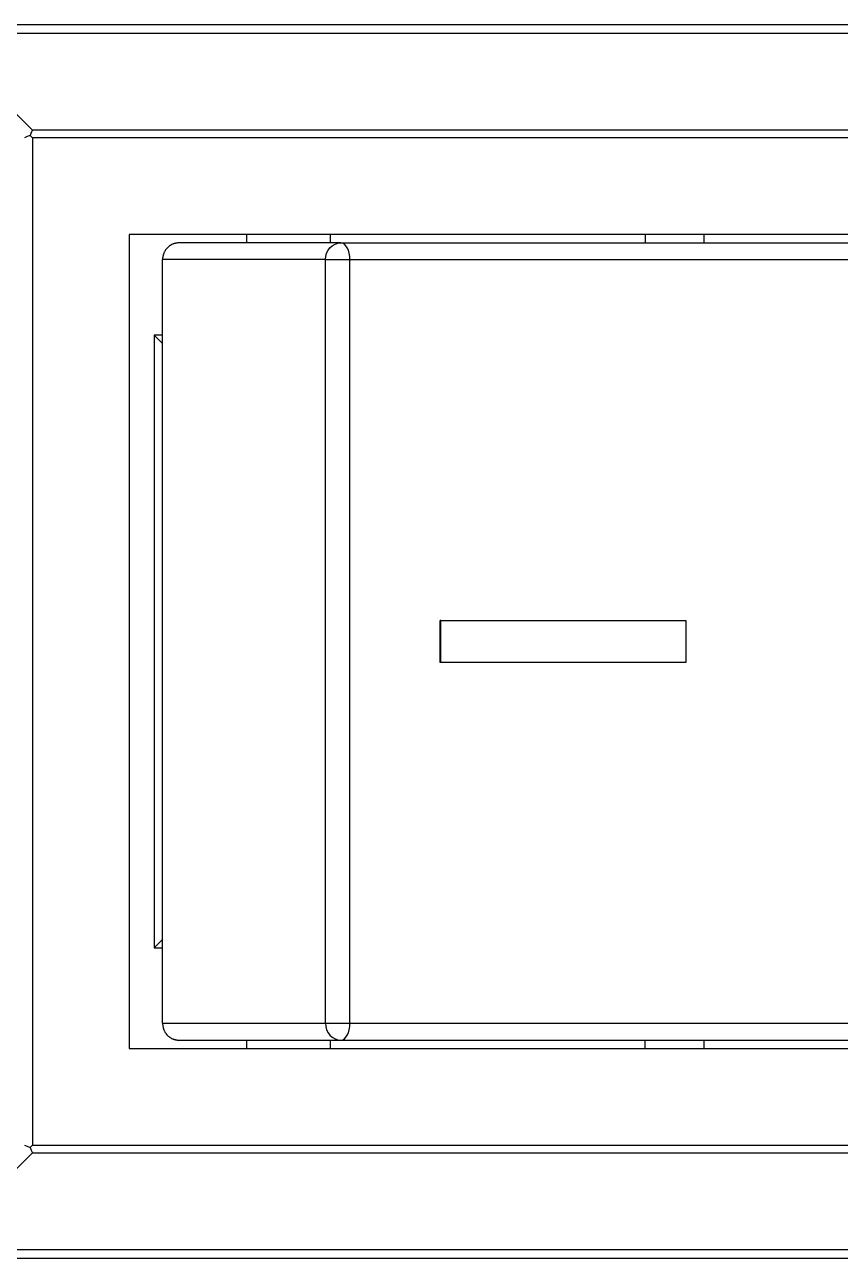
# Model space of a CAD drawing. Extents: x 2.69 to 8.09, y 2.38 to 7.06.
# Drawn here: x 3.104 to 3.1997, y 6.3112 to 6.4559 of the extents above; entities that cross this region are included whole.
import ezdxf

# ---------------------------------------------------------------- set-up
doc = ezdxf.new("R2010")
doc.units = 0
doc.header["$LTSCALE"] = 0.5
doc.layers.add('TANGENT_LINES', color=7, linetype='CONTINUOUS')
doc.layers.add('VISIBLE', color=7, linetype='CONTINUOUS')

msp = doc.modelspace()

# ---------------------------------------------------------------- linework, layer by layer
at = {"layer": 'TANGENT_LINES'}
for p, q in [((3.09361, 6.45483), (3.10493, 6.44351)), ((3.29341, 6.45483), (3.09361, 6.45483)), ((3.28209, 6.44351), (3.10493, 6.44351)), ((3.28209, 6.44259), (3.10493, 6.44259)), ((3.10493, 6.44259), (3.10493, 6.32448)), ((3.13928, 6.33875), (3.13928, 6.42832)), ((3.13928, 6.42832), (3.14215, 6.42832)), ((3.14215, 6.33875), (3.14215, 6.42832)), ((3.14215, 6.42832), (3.26733, 6.42832)), ((3.12018, 6.33875), (3.13928, 6.33875)), ((3.13928, 6.33875), (3.14215, 6.33875)), ((3.10493, 6.32448), (3.28209, 6.32448)), ((3.10493, 6.32355), (3.28209, 6.32355)), ((3.09361, 6.31223), (3.29341, 6.31223))]:
    msp.add_line(p, q, dxfattribs=at)
for points in [[(3.13928, 6.42832), (3.13932, 6.4287), (3.13942, 6.42907), (3.13959, 6.42941), (3.13982, 6.42971), (3.14009, 6.42995), (3.14041, 6.43013), (3.14075, 6.43025), (3.14111, 6.43028)], [(3.14215, 6.42832), (3.14213, 6.4287), (3.14207, 6.42907), (3.14198, 6.42941), (3.14185, 6.42971), (3.14169, 6.42995), (3.14151, 6.43013), (3.14131, 6.43025), (3.14111, 6.43028)], [(3.13928, 6.33875), (3.13932, 6.33836), (3.13942, 6.338), (3.13959, 6.33765), (3.13982, 6.33736), (3.14009, 6.33711), (3.14041, 6.33693), (3.14075, 6.33682), (3.14111, 6.33678)], [(3.14111, 6.33678), (3.14131, 6.33682), (3.14151, 6.33693), (3.14169, 6.33711), (3.14185, 6.33736), (3.14198, 6.33765), (3.14207, 6.338), (3.14213, 6.33836), (3.14215, 6.33875)]]:
    msp.add_lwpolyline(points, dxfattribs=at)
at = {"layer": 'VISIBLE'}
for p, q in [((3.29439, 6.45587), (3.09262, 6.45587)), ((3.10463, 6.44288), (3.10493, 6.44259)), ((3.27077, 6.43127), (3.11625, 6.43127)), ((3.11625, 6.43127), (3.11625, 6.3358)), ((3.13002, 6.43127), (3.13002, 6.43028)), ((3.13987, 6.43028), (3.13987, 6.43127)), ((3.17678, 6.43127), (3.17678, 6.43028)), ((3.18367, 6.43127), (3.18367, 6.43028)), ((3.14111, 6.43028), (3.1221, 6.43028)), ((3.14111, 6.43028), (3.26753, 6.43028)), ((3.12018, 6.33875), (3.12018, 6.42832)), ((3.13928, 6.42832), (3.12018, 6.42832)), ((3.12018, 6.41848), (3.1192, 6.41946)), ((3.12018, 6.41946), (3.1192, 6.41946)), ((3.1192, 6.41946), (3.1192, 6.34761)), ((3.15283, 6.38599), (3.15273, 6.38599)), ((3.15273, 6.38107), (3.15273, 6.38599)), ((3.15283, 6.38107), (3.15283, 6.38599)), ((3.15283, 6.38599), (3.18158, 6.38599)), ((3.18158, 6.38599), (3.18158, 6.38107)), ((3.15283, 6.38107), (3.15273, 6.38107)), ((3.18158, 6.38107), (3.15283, 6.38107)), ((3.1192, 6.34761), (3.12018, 6.34859)), ((3.1192, 6.34761), (3.12018, 6.34761)), ((3.14215, 6.33875), (3.26733, 6.33875)), ((3.11625, 6.3358), (3.27077, 6.3358)), ((3.1221, 6.33678), (3.14111, 6.33678)), ((3.13002, 6.33678), (3.13002, 6.3358)), ((3.13987, 6.3358), (3.13987, 6.33678)), ((3.14111, 6.33678), (3.26753, 6.33678)), ((3.17678, 6.3358), (3.17678, 6.33678)), ((3.18367, 6.33678), (3.18367, 6.3358)), ((3.10493, 6.32448), (3.10463, 6.32418)), ((3.09361, 6.31223), (3.10493, 6.32355)), ((3.09262, 6.31119), (3.29439, 6.31119))]:
    msp.add_line(p, q, dxfattribs=at)
for points in [[(3.10463, 6.44288), (3.10431, 6.44274), (3.104, 6.44259)], [(3.10493, 6.44351), (3.10478, 6.44321), (3.10463, 6.44288)], [(3.1221, 6.43028), (3.12204, 6.43028), (3.12199, 6.43027), (3.12193, 6.43027), (3.12187, 6.43026), (3.12182, 6.43025), (3.12176, 6.43024), (3.12171, 6.43023), (3.12165, 6.43022), (3.1216, 6.43021), (3.12155, 6.4302), (3.12149, 6.43018), (3.12144, 6.43017), (3.12139, 6.43015), (3.12134, 6.43012), (3.12128, 6.4301), (3.12123, 6.43008), (3.12118, 6.43005), (3.12114, 6.43002), (3.12109, 6.42999), (3.12104, 6.42996), (3.121, 6.42993), (3.12095, 6.42989), (3.12091, 6.42986), (3.12086, 6.42982), (3.12082, 6.42979), (3.12078, 6.42975), (3.12074, 6.42971), (3.1207, 6.42967), (3.12066, 6.42963), (3.12063, 6.42958), (3.12059, 6.42954), (3.12056, 6.42949), (3.12053, 6.42945), (3.1205, 6.4294), (3.12047, 6.42935), (3.12044, 6.4293), (3.12041, 6.42925), (3.12038, 6.42919), (3.12036, 6.42914), (3.12034, 6.42909), (3.12031, 6.42903), (3.12029, 6.42898), (3.12028, 6.42893), (3.12026, 6.42888), (3.12024, 6.42882), (3.12023, 6.42877), (3.12022, 6.42872), (3.12021, 6.42867), (3.1202, 6.42863), (3.1202, 6.42858), (3.12019, 6.42854), (3.12019, 6.42849), (3.12019, 6.42845), (3.12018, 6.4284), (3.12018, 6.42836), (3.12018, 6.42832)], [(3.12018, 6.33875), (3.12018, 6.33869), (3.12019, 6.33864), (3.1202, 6.33858), (3.1202, 6.33852), (3.12021, 6.33847), (3.12022, 6.33841), (3.12023, 6.33835), (3.12024, 6.3383), (3.12025, 6.33824), (3.12026, 6.33819), (3.12028, 6.33814), (3.12029, 6.33808), (3.12031, 6.33803), (3.12033, 6.33798), (3.12035, 6.33792), (3.12038, 6.33787), (3.1204, 6.33782), (3.12043, 6.33777), (3.12046, 6.33772), (3.12049, 6.33768), (3.12052, 6.33763), (3.12055, 6.33758), (3.12059, 6.33754), (3.12062, 6.33749), (3.12066, 6.33745), (3.12069, 6.33741), (3.12073, 6.33737), (3.12077, 6.33733), (3.12081, 6.33729), (3.12085, 6.33725), (3.1209, 6.33721), (3.12094, 6.33718), (3.12098, 6.33714), (3.12103, 6.33711), (3.12108, 6.33708), (3.12113, 6.33705), (3.12118, 6.33702), (3.12123, 6.33699), (3.12128, 6.33697), (3.12133, 6.33694), (3.12139, 6.33692), (3.12144, 6.3369), (3.12149, 6.33688), (3.12154, 6.33686), (3.1216, 6.33685), (3.12165, 6.33684), (3.12169, 6.33682), (3.12174, 6.33681), (3.12179, 6.33681), (3.12184, 6.3368), (3.12188, 6.33679), (3.12192, 6.33679), (3.12197, 6.33679), (3.12201, 6.33678), (3.12205, 6.33678), (3.1221, 6.33678)], [(3.104, 6.32448), (3.10431, 6.32433), (3.10463, 6.32418)], [(3.10463, 6.32418), (3.10478, 6.32386), (3.10493, 6.32355)]]:
    msp.add_lwpolyline(points, dxfattribs=at)

doc.saveas('drawing.dxf')
